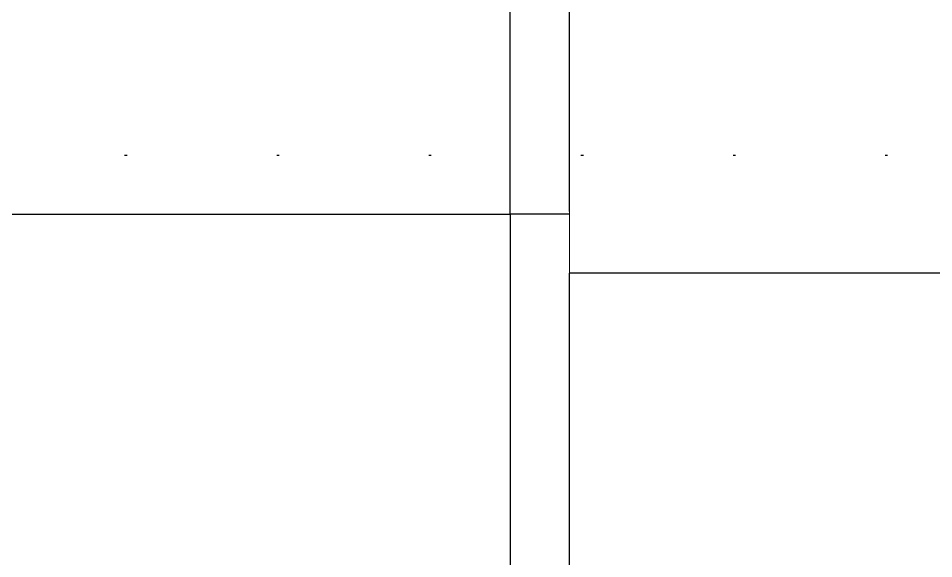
# Model space of a CAD drawing. Header units: inches. Extents: x 21 to 32698, y 13 to 3712.
# Drawn here: x 5723.41 to 5762.22, y 989.99 to 1012.88 of the extents above; entities that cross this region are included whole.
import ezdxf

# ---------------------------------------------------------------- set-up
doc = ezdxf.new("R2010")
doc.units = ezdxf.units.IN
doc.header["$MEASUREMENT"] = 0
doc.set_wipeout_variables(frame=1)
doc.linetypes.add('DOT', pattern=[6.35, 0, -6.35])
for name, color, linetype, lineweight in [('Z_MİM_-KM-BEAM-RAY', 8, 'DOT', 25), ('Z_MİM_-KM-GLAZ', 8, 'Continuous', 25), ('Z_MİM_-KM-WALL', 8, 'Continuous', 25), ('Z_MİM_-KM-WALL-PL', 8, 'Continuous', 25), ('Z_MİM_-KM-WALL-PLASTER', 8, 'Continuous', 25)]:
    doc.layers.add(name, color=color, linetype=linetype, lineweight=lineweight)

# ---------------------------------------------------------------- blocks, each defined once
blk = doc.blocks.new('-KM_Kiriş İzi_ZK')
at = {"layer": 'Z_MİM_-KM-BEAM-RAY'}
blk.add_line((2035, 25), (2654.999, 25), dxfattribs=at)
blk = doc.blocks.new('-KM-AL1 150_900')
blk.add_wipeout([(151.488, -34.02), (151.726, -15.48), (149.45, -15.45), (149.45, 7.15), (9.45, 7.15), (9.45, -15.45), (7.398, -15.45), (7.567, -34.061)])
at = {"layer": 'Z_MİM_-KM-WALL'}
blk.add_line((149.45, 4.55), (149.45, -17.85), dxfattribs=at)
at = {"layer": 'Z_MİM_-KM-WALL-PLASTER'}
blk.add_lwpolyline([(149.45, 7.05), (146.95, 7.05), (146.95, -17.85)], dxfattribs=at)

msp = doc.modelspace()

# ---------------------------------------------------------------- linework, layer by layer
at = {"layer": 'Z_MİM_-KM-WALL-PL'}
for points in [[(5996.756, 1662.083), (5746.758, 1662.083), (5746.758, 1002.085)], [(5986.758, 1002.083), (5366.757, 1002.083)]]:
    msp.add_lwpolyline(points, dxfattribs=at)

# ---------------------------------------------------------------- block references
at = {"layer": 'Z_MİM_-KM-BEAM-RAY'}
msp.add_blockref('-KM_Kiriş İzi_ZK', (3331.714, 982.083), dxfattribs=at)

# ---------------------------------------------------------------- next in the draw order: block references
at = {"layer": 'Z_MİM_-KM-GLAZ'}
msp.add_blockref('-KM-AL1 150_900', (5597.308, 997.533), dxfattribs=at)

# ---------------------------------------------------------------- next in the draw order: linework, layer by layer
at = {"layer": 'Z_MİM_-KM-WALL-PLASTER'}
msp.add_lwpolyline([(5369.257, 1004.583), (5744.258, 1004.583), (5744.258, 1634.583), (5339.258, 1634.583)], dxfattribs=at)

doc.saveas('drawing.dxf')
